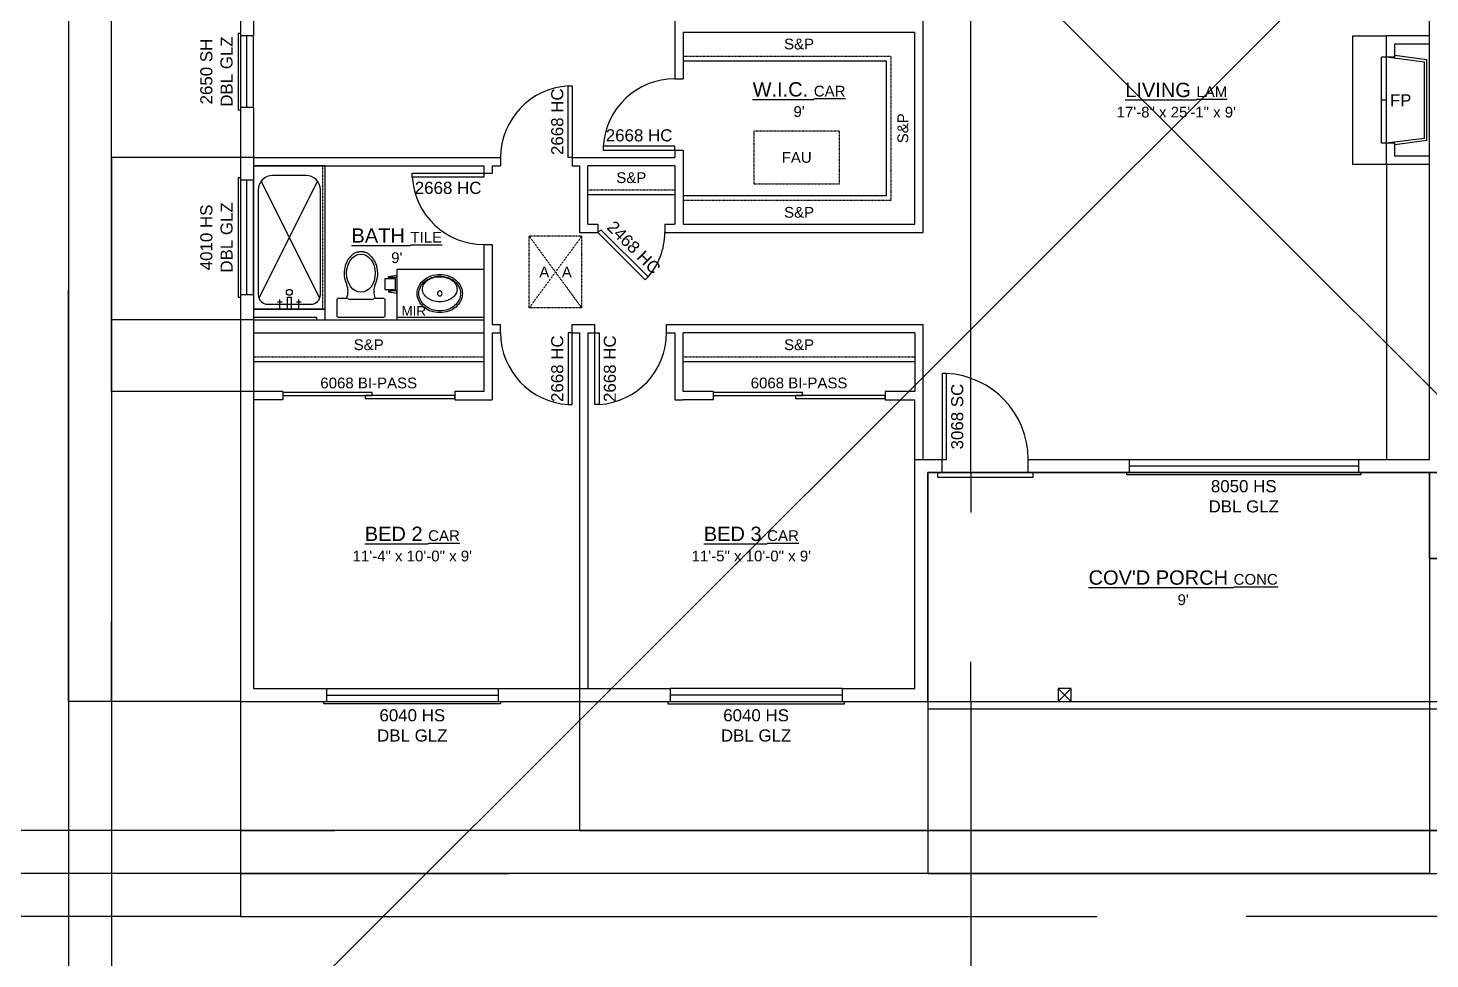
# Model space of a CAD drawing. Header units: inches. Extents: x -566 to 3217, y -8304 to 6564.
# Drawn here: x 121 to 708, y -2628 to -2238 of the extents above; entities that cross this region are included whole.
import ezdxf

# ---------------------------------------------------------------- set-up
doc = ezdxf.new("R2010")
doc.units = ezdxf.units.IN
doc.header["$MEASUREMENT"] = 0
doc.header["$PDMODE"] = 1
doc.header["$PDSIZE"] = -2
doc.linetypes.add('CENTER2', pattern=[0.027, 0.018, -0.003, 0.003, -0.003])
doc.linetypes.add('HIDDEN2', pattern=[0.0045, 0.003, -0.0015])
doc.layers.get('0').update_dxf_attribs({"lineweight": 25})
doc.layers.get('DEFPOINTS').update_dxf_attribs({"lineweight": 25})
for name, color, linetype, lineweight, true_color in [('1-AREA', 6, 'Continuous', 25, 0xff00ff), ('1-CAB', 40, 'Continuous', 25, 0xffbf00), ('1-DIM', 22, 'Continuous', 25, 0xcc3300), ('1-DOOR', 9, 'Continuous', 25, 0xc0c0c0), ('1-FAU', 1, 'Continuous', 25, 0xff0000), ('1-FIX', 1, 'Continuous', 25, 0xff0000), ('1-FIX-F', 1, 'Continuous', 25, 0xff0000), ('1-MISC', 40, 'Continuous', 25, 0xffbf00), ('1-SOFFIT', 9, 'HIDDEN2', 25, 0xc0c0c0), ('1-WALL', 3, 'Continuous', 25, 0x00ff00), ('1-WIN', 9, 'Continuous', 25, 0xc0c0c0)]:
    doc.layers.add(name, color=color, linetype=linetype, lineweight=lineweight, true_color=true_color)
doc.layers.add('1-RMNAME', color=7, linetype='Continuous', lineweight=25)
doc.layers.add('1-TEXT', color=7, linetype='Continuous', lineweight=25)
doc.styles.add('Arial', font='arial.ttf')
doc.dimstyles.new('ANNOT', dxfattribs={"dimtxt": 0.083333, "dimasz": 0.18, "dimexe": 5e-05, "dimexo": 3.125e-05, "dimgap": 4.5e-05, "dimtad": 1, "dimdec": 3, "dimdsep": 46, "dimlunit": 4, "dimtxsty": 'Arial', "dimblk": 'VW_SLASH', "dimblk1": 'VW_SLASH', "dimblk2": 'VW_SLASH', "dimcen": 0, "dimdle": 5e-05, "dimazin": 0, "dimtfac": 1, "dimtdec": 3, "dimtix": 1, "dimtmove": 0, "dimatfit": 0, "dimldrblk": 'VW_SLASH', "dimfxl": 1, "dimfrac": 2, "dimtolj": 1, "dimarcsym": 0})

# ---------------------------------------------------------------- blocks, each defined once
blk = doc.blocks.new('tp')
for p, q in [((3.5, 3.25), (0, 3.75)), ((0, 3.75), (0, 2.75)), ((0, 2.75), (3.5, 2.75)), ((2.25, 2.75), (3.25, 2.75)), ((3.25, 2.75), (2.25, 2.75)), ((2.25, 2.25), (2.25, 2.75)), ((3.25, 2.75), (3.25, 2.25)), ((3.5, 2.75), (3.5, 3.25)), ((0, -3.75), (0, -2.75)), ((0, -2.75), (3.5, -2.75)), ((3.5, -3.25), (0, -3.75)), ((2.25, -2.75), (2.25, -2.25)), ((3.25, -2.75), (2.25, -2.75)), ((3.25, -2.25), (3.25, -2.75)), ((3.5, -2.75), (3.5, -3.25))]:
    blk.add_line(p, q)
at = {"flags": 128}
blk.add_lwpolyline([(0.5, -2.25), (0.5, 2.25), (5, 2.25), (5, -2.25)], close=True, dxfattribs=at)
blk = doc.blocks.new('VW_SLASH')
at = {"color": 0, "linetype": 'ByBlock', "lineweight": -2, "transparency": 16777216}
blk.add_line((0.0003, 0), (-1, 0), dxfattribs=at)
at = {"color": 0, "linetype": 'Continuous', "lineweight": 5, "transparency": 16777216, "flags": 128}
blk.add_lwpolyline([(0.0001, 0.0001), (-0.0001, -0.0001)], dxfattribs=at)
blk = doc.blocks.new('*D217')
at = {"layer": '1-DIM', "color": 0, "lineweight": -2}
for p, q in [((138, -1752), (138, -1392)), ((210, -2112), (137.9, -2112)), ((138, -2112), (138, -2284.68)), ((138, -2520), (138, -2347.32)), ((210, -2520), (137.9, -2520)), ((138, -2880), (138, -3240))]:
    blk.add_line(p, q, dxfattribs=at)
at = {"layer": 'DEFPOINTS', "color": 0}
for p in [(210, -2112), (138, -2520), (210, -2520)]:
    blk.add_point(p, dxfattribs=at)
at = {"layer": '1-DIM', "color": 0, "lineweight": -2, "xscale": 360, "yscale": 360, "zscale": 360}
for p, rotation in [((138, -2112), 270), ((138, -2520), 90)]:
    blk.add_blockref('VW_SLASH', p, dxfattribs=dict(at, rotation=rotation))
at = {"layer": '1-DIM', "color": 0, "insert": (138, -2316), "char_height": 0.0833, "attachment_point": 5, "rotation": 90, "style": 'Arial'}
blk.add_mtext("\\A1;34'", dxfattribs=at)
blk = doc.blocks.new('*D218')
at = {"layer": '1-DIM', "color": 0, "lineweight": -2}
for p, q in [((210, -2520), (210, -2592.1)), ((498, -2520), (498, -2592.1)), ((-150, -2592), (-510, -2592)), ((210, -2592), (322.68, -2592)), ((498, -2592), (385.32, -2592)), ((858, -2592), (1218, -2592))]:
    blk.add_line(p, q, dxfattribs=at)
at = {"layer": 'DEFPOINTS', "color": 0}
for p in [(210, -2520), (498, -2520), (210, -2592)]:
    blk.add_point(p, dxfattribs=at)
at = {"layer": '1-DIM', "color": 0, "lineweight": -2, "xscale": 360, "yscale": 360, "zscale": 360}
blk.add_blockref('VW_SLASH', (210, -2592), dxfattribs=at)
at = {"layer": '1-DIM', "color": 0, "lineweight": -2, "xscale": 360, "yscale": 360, "zscale": 360, "rotation": 180}
blk.add_blockref('VW_SLASH', (498, -2592), dxfattribs=at)
at = {"layer": '1-DIM', "color": 0, "insert": (354, -2592), "char_height": 0.0833, "attachment_point": 5, "style": 'Arial'}
blk.add_mtext("\\A1;24'", dxfattribs=at)
blk = doc.blocks.new('*D224')
at = {"layer": '1-DIM', "color": 0, "lineweight": -2}
for p, q in [((708, -2460), (708, -2592.1)), ((498, -2520), (498, -2592.1)), ((138, -2592), (-222, -2592)), ((498, -2592), (571.61, -2592)), ((708, -2592), (634.39, -2592)), ((1068, -2592), (1428, -2592))]:
    blk.add_line(p, q, dxfattribs=at)
at = {"layer": 'DEFPOINTS', "color": 0}
for p in [(708, -2460), (498, -2520), (498, -2592)]:
    blk.add_point(p, dxfattribs=at)
at = {"layer": '1-DIM', "color": 0, "lineweight": -2, "xscale": 360, "yscale": 360, "zscale": 360}
blk.add_blockref('VW_SLASH', (498, -2592), dxfattribs=at)
at = {"layer": '1-DIM', "color": 0, "lineweight": -2, "xscale": 360, "yscale": 360, "zscale": 360, "rotation": 180}
blk.add_blockref('VW_SLASH', (708, -2592), dxfattribs=at)
at = {"layer": '1-DIM', "color": 0, "insert": (603, -2592), "char_height": 0.0833, "attachment_point": 5, "style": 'Arial'}
blk.add_mtext('\\A1;17\'-6"', dxfattribs=at)
blk = doc.blocks.new('*D225')
at = {"layer": '1-DIM', "color": 0, "lineweight": -2}
for p, q in [((708, -2460), (708, -2592.1)), ((990, -2460), (990, -2592.1)), ((348, -2592), (-12, -2592)), ((708, -2592), (817.61, -2592)), ((990, -2592), (880.39, -2592)), ((1350, -2592), (1710, -2592))]:
    blk.add_line(p, q, dxfattribs=at)
at = {"layer": 'DEFPOINTS', "color": 0}
for p in [(708, -2460), (990, -2460), (708, -2592)]:
    blk.add_point(p, dxfattribs=at)
at = {"layer": '1-DIM', "color": 0, "lineweight": -2, "xscale": 360, "yscale": 360, "zscale": 360}
blk.add_blockref('VW_SLASH', (708, -2592), dxfattribs=at)
at = {"layer": '1-DIM', "color": 0, "lineweight": -2, "xscale": 360, "yscale": 360, "zscale": 360, "rotation": 180}
blk.add_blockref('VW_SLASH', (990, -2592), dxfattribs=at)
at = {"layer": '1-DIM', "color": 0, "insert": (849, -2592), "char_height": 0.0833, "attachment_point": 5, "style": 'Arial'}
blk.add_mtext('\\A1;23\'-6"', dxfattribs=at)
blk = doc.blocks.new('*D226')
at = {"layer": '1-DIM', "color": 0, "lineweight": -2}
for p, q in [((990, -2460), (990, -2610.1)), ((210, -2520), (210, -2610.1)), ((-150, -2610), (-510, -2610)), ((210, -2610), (568.68, -2610)), ((990, -2610), (631.32, -2610)), ((1350, -2610), (1710, -2610))]:
    blk.add_line(p, q, dxfattribs=at)
at = {"layer": 'DEFPOINTS', "color": 0}
for p in [(990, -2460), (210, -2520), (990, -2610)]:
    blk.add_point(p, dxfattribs=at)
at = {"layer": '1-DIM', "color": 0, "lineweight": -2, "xscale": 360, "yscale": 360, "zscale": 360}
blk.add_blockref('VW_SLASH', (210, -2610), dxfattribs=at)
at = {"layer": '1-DIM', "color": 0, "lineweight": -2, "xscale": 360, "yscale": 360, "zscale": 360, "rotation": 180}
blk.add_blockref('VW_SLASH', (990, -2610), dxfattribs=at)
at = {"layer": '1-DIM', "color": 0, "insert": (600, -2610), "char_height": 0.0833, "attachment_point": 5, "style": 'Arial'}
blk.add_mtext("\\A1;65'", dxfattribs=at)
blk = doc.blocks.new('*D227')
at = {"layer": '1-DIM', "color": 0, "lineweight": -2}
for p, q in [((138, -1608), (138, -1248)), ((690, -1968), (137.9, -1968)), ((138, -1968), (138, -2016)), ((210, -2016), (137.9, -2016)), ((138, -2376), (138, -2736))]:
    blk.add_line(p, q, dxfattribs=at)
at = {"layer": 'DEFPOINTS', "color": 0}
for p in [(690, -1968), (138, -2016), (210, -2016)]:
    blk.add_point(p, dxfattribs=at)
at = {"layer": '1-DIM', "color": 0, "lineweight": -2, "xscale": 360, "yscale": 360, "zscale": 360}
for p, rotation in [((138, -1968), 270), ((138, -2016), 90)]:
    blk.add_blockref('VW_SLASH', p, dxfattribs=dict(at, rotation=rotation))
at = {"layer": '1-DIM', "color": 0, "insert": (138, -1992), "char_height": 0.0833, "attachment_point": 5, "rotation": 90, "style": 'Arial'}
blk.add_mtext("\\A1;4'", dxfattribs=at)
blk = doc.blocks.new('*D229')
at = {"layer": '1-DIM', "color": 0, "lineweight": -2}
for p, q in [((498, -2520), (498, -2574.1)), ((714, -2520), (714, -2574.1)), ((138, -2574), (-222, -2574)), ((498, -2574), (574.68, -2574)), ((714, -2574), (637.32, -2574)), ((1074, -2574), (1434, -2574))]:
    blk.add_line(p, q, dxfattribs=at)
at = {"layer": 'DEFPOINTS', "color": 0}
for p in [(498, -2520), (714, -2520), (498, -2574)]:
    blk.add_point(p, dxfattribs=at)
at = {"layer": '1-DIM', "color": 0, "lineweight": -2, "xscale": 360, "yscale": 360, "zscale": 360}
blk.add_blockref('VW_SLASH', (498, -2574), dxfattribs=at)
at = {"layer": '1-DIM', "color": 0, "lineweight": -2, "xscale": 360, "yscale": 360, "zscale": 360, "rotation": 180}
blk.add_blockref('VW_SLASH', (714, -2574), dxfattribs=at)
at = {"layer": '1-DIM', "color": 0, "insert": (606, -2574), "char_height": 0.0833, "attachment_point": 5, "style": 'Arial'}
blk.add_mtext("\\A1;18'", dxfattribs=at)
blk = doc.blocks.new('*D230')
at = {"layer": '1-DIM', "color": 0, "lineweight": -2}
for p, q in [((516, -2064), (516, -1704)), ((504, -2424), (516.1, -2424)), ((516, -2424), (516, -2440.71)), ((516, -2520), (516, -2503.29)), ((498, -2520), (516.1, -2520)), ((516, -2880), (516, -3240))]:
    blk.add_line(p, q, dxfattribs=at)
at = {"layer": 'DEFPOINTS', "color": 0}
for p in [(504, -2424), (498, -2520), (516, -2520)]:
    blk.add_point(p, dxfattribs=at)
at = {"layer": '1-DIM', "color": 0, "lineweight": -2, "xscale": 360, "yscale": 360, "zscale": 360}
for p, rotation in [((516, -2424), 270), ((516, -2520), 90)]:
    blk.add_blockref('VW_SLASH', p, dxfattribs=dict(at, rotation=rotation))
at = {"layer": '1-DIM', "color": 0, "insert": (516, -2472), "char_height": 0.0833, "attachment_point": 5, "rotation": 90, "style": 'Arial'}
blk.add_mtext("\\A1;8'", dxfattribs=at)
blk = doc.blocks.new('*D233')
at = {"layer": '1-DIM', "color": 0, "lineweight": -2}
for p, q in [((990, -2460), (990, -2574.1)), ((714, -2520), (714, -2574.1)), ((354, -2574), (-6, -2574)), ((714, -2574), (820.68, -2574)), ((990, -2574), (883.32, -2574)), ((1350, -2574), (1710, -2574))]:
    blk.add_line(p, q, dxfattribs=at)
at = {"layer": 'DEFPOINTS', "color": 0}
for p in [(990, -2460), (714, -2520), (714, -2574)]:
    blk.add_point(p, dxfattribs=at)
at = {"layer": '1-DIM', "color": 0, "lineweight": -2, "xscale": 360, "yscale": 360, "zscale": 360}
blk.add_blockref('VW_SLASH', (714, -2574), dxfattribs=at)
at = {"layer": '1-DIM', "color": 0, "lineweight": -2, "xscale": 360, "yscale": 360, "zscale": 360, "rotation": 180}
blk.add_blockref('VW_SLASH', (990, -2574), dxfattribs=at)
at = {"layer": '1-DIM', "color": 0, "insert": (852, -2574), "char_height": 0.0833, "attachment_point": 5, "style": 'Arial'}
blk.add_mtext("\\A1;23'", dxfattribs=at)
blk = doc.blocks.new('Group-102')
at = {"color": 1, "linetype": 'Continuous', "true_color": 0xff0000}
for p, q in [((-682.79, -1362.5), (-677.29, -1368)), ((-682.79, -1368), (-677.29, -1362.5))]:
    blk.add_line(p, q, dxfattribs=at)
at = {"color": 7, "linetype": 'Continuous', "flags": 128}
blk.add_lwpolyline([(-682.79, -1368), (-677.29, -1368), (-677.29, -1362.5), (-682.79, -1362.5)], close=True, dxfattribs=at)
blk = doc.blocks.new('*D239')
at = {"layer": '1-DIM', "color": 0, "lineweight": -2}
for p, q in [((138, -1656), (138, -1296)), ((210, -2016), (137.9, -2016)), ((138, -2016), (138, -2032.71)), ((138, -2112), (138, -2095.29)), ((210, -2112), (137.9, -2112)), ((138, -2472), (138, -2832))]:
    blk.add_line(p, q, dxfattribs=at)
at = {"layer": 'DEFPOINTS', "color": 0}
for p in [(138, -2016), (210, -2016), (210, -2112)]:
    blk.add_point(p, dxfattribs=at)
at = {"layer": '1-DIM', "color": 0, "lineweight": -2, "xscale": 360, "yscale": 360, "zscale": 360}
for p, rotation in [((138, -2016), 270), ((138, -2112), 90)]:
    blk.add_blockref('VW_SLASH', p, dxfattribs=dict(at, rotation=rotation))
at = {"layer": '1-DIM', "color": 0, "insert": (138, -2064), "char_height": 0.0833, "attachment_point": 5, "rotation": 90, "style": 'Arial'}
blk.add_mtext("\\A1;8'", dxfattribs=at)
blk = doc.blocks.new('*D241')
at = {"layer": '1-DIM', "color": 0, "lineweight": -2}
for p, q in [((156, -1752), (156, -1392)), ((210, -2112), (155.9, -2112)), ((156, -2112), (156, -2170.68)), ((156, -2292), (156, -2233.32)), ((215.5, -2292), (155.9, -2292)), ((156, -2652), (156, -3012))]:
    blk.add_line(p, q, dxfattribs=at)
at = {"layer": 'DEFPOINTS', "color": 0}
for p in [(156, -2112), (210, -2112), (215.5, -2292)]:
    blk.add_point(p, dxfattribs=at)
at = {"layer": '1-DIM', "color": 0, "lineweight": -2, "xscale": 360, "yscale": 360, "zscale": 360}
for p, rotation in [((156, -2112), 270), ((156, -2292), 90)]:
    blk.add_blockref('VW_SLASH', p, dxfattribs=dict(at, rotation=rotation))
at = {"layer": '1-DIM', "color": 0, "insert": (156, -2202), "char_height": 0.0833, "attachment_point": 5, "rotation": 90, "style": 'Arial'}
blk.add_mtext("\\A1;15'", dxfattribs=at)
blk = doc.blocks.new('*D242')
at = {"layer": '1-DIM', "color": 0, "lineweight": -2}
for p, q in [((156, -1932), (156, -1572)), ((215.5, -2292), (155.9, -2292)), ((156, -2292), (156, -2294.64)), ((215.5, -2360), (155.9, -2360)), ((156, -2360), (156, -2357.36)), ((156, -2720), (156, -3080))]:
    blk.add_line(p, q, dxfattribs=at)
at = {"layer": 'DEFPOINTS', "color": 0}
for p in [(156, -2292), (215.5, -2292), (215.5, -2360)]:
    blk.add_point(p, dxfattribs=at)
at = {"layer": '1-DIM', "color": 0, "lineweight": -2, "xscale": 360, "yscale": 360, "zscale": 360}
for p, rotation in [((156, -2292), 270), ((156, -2360), 90)]:
    blk.add_blockref('VW_SLASH', p, dxfattribs=dict(at, rotation=rotation))
at = {"layer": '1-DIM', "color": 0, "insert": (156, -2326), "char_height": 0.0833, "attachment_point": 5, "rotation": 90, "style": 'Arial'}
blk.add_mtext('\\A1;5\'-8"', dxfattribs=at)
blk = doc.blocks.new('*D243')
at = {"layer": '1-DIM', "color": 0, "lineweight": -2}
for p, q in [((156, -2000), (156, -1640)), ((215.5, -2360), (155.9, -2360)), ((156, -2390), (156, -2360)), ((215.5, -2390), (155.9, -2390)), ((156, -2750), (156, -3110))]:
    blk.add_line(p, q, dxfattribs=at)
at = {"layer": 'DEFPOINTS', "color": 0}
for p in [(156, -2360), (215.5, -2360), (215.5, -2390)]:
    blk.add_point(p, dxfattribs=at)
at = {"layer": '1-DIM', "color": 0, "lineweight": -2, "xscale": 360, "yscale": 360, "zscale": 360}
for p, rotation in [((156, -2360), 270), ((156, -2390), 90)]:
    blk.add_blockref('VW_SLASH', p, dxfattribs=dict(at, rotation=rotation))
at = {"layer": '1-DIM', "color": 0, "insert": (156, -2375), "char_height": 0.0833, "attachment_point": 5, "rotation": 90, "style": 'Arial'}
blk.add_mtext('\\A1;2\'-6"', dxfattribs=at)
blk = doc.blocks.new('*D244')
at = {"layer": '1-DIM', "color": 0, "lineweight": -2}
for p, q in [((156, -2030), (156, -1670)), ((215.5, -2390), (155.9, -2390)), ((156, -2390), (156, -2423.58)), ((156, -2520), (156, -2486.42)), ((210, -2520), (155.9, -2520)), ((156, -2880), (156, -3240))]:
    blk.add_line(p, q, dxfattribs=at)
at = {"layer": 'DEFPOINTS', "color": 0}
for p in [(156, -2390), (215.5, -2390), (210, -2520)]:
    blk.add_point(p, dxfattribs=at)
at = {"layer": '1-DIM', "color": 0, "lineweight": -2, "xscale": 360, "yscale": 360, "zscale": 360}
for p, rotation in [((156, -2390), 270), ((156, -2520), 89.99999999999999)]:
    blk.add_blockref('VW_SLASH', p, dxfattribs=dict(at, rotation=rotation))
at = {"layer": '1-DIM', "color": 0, "insert": (156, -2455), "char_height": 0.0833, "attachment_point": 5, "rotation": 90, "style": 'Arial'}
blk.add_mtext('\\A1;10\'-10"', dxfattribs=at)
blk = doc.blocks.new('Group-107')
blk.add_line((-792.79, -1239.75), (-789.79, -1239.75))
at = {"flags": 128}
for points in [[(-827.29, -1238.5), (-827.29, -1239.75), (-789.79, -1239.75), (-789.79, -1238.5)], [(-792.79, -1239.75), (-792.79, -1241), (-755.29, -1241), (-755.29, -1239.75)]]:
    blk.add_lwpolyline(points, close=True, dxfattribs=at)
blk = doc.blocks.new('Group-108')
at = {"flags": 128}
blk.add_lwpolyline([(-875.54, -1171.5), (-874.3, -1170.26), (-854.5, -1190.06), (-855.74, -1191.3), (-875.54, -1171.5)], dxfattribs=at)
at = {"color": 1, "linetype": 'Continuous', "true_color": 0xff0000}
blk.add_arc((-876.13, -1171.36), 28.59, 319.15016, 359.72156, dxfattribs=at)
blk = doc.blocks.new('Group-109')
at = {"layer": '1-CAB', "linetype": 'HIDDEN2'}
blk.add_line((-879.79, -1153.5), (-843.29, -1153.5), dxfattribs=at)
at = {"layer": '1-CAB', "linetype": 'Continuous'}
blk.add_line((-879.79, -1155.5), (-843.29, -1155.5), dxfattribs=at)
at = {"layer": '1-WALL'}
for p, q in [((-843.29, -1143.5), (-879.79, -1143.5)), ((-879.79, -1168), (-879.79, -1143.5)), ((-843.29, -1143.5), (-843.29, -1168)), ((-879.79, -1168), (-875.54, -1168)), ((-875.54, -1168), (-875.54, -1171.5)), ((-847.54, -1168), (-847.54, -1171.5)), ((-847.54, -1168), (-843.29, -1168)), ((-879.79, -1171.5), (-875.54, -1171.5)), ((-847.54, -1171.5), (-843.29, -1171.5))]:
    blk.add_line(p, q, dxfattribs=at)
at = {"layer": '1-DOOR'}
blk.add_blockref('Group-108', (0, 0), dxfattribs=at)
at = {"layer": '1-TEXT', "insert": (-861.54, -1148.49), "char_height": 4.5, "width": 16.6661, "attachment_point": 5, "line_spacing_factor": 1.004016, "style": 'Arial'}
blk.add_mtext('S&P', dxfattribs=at)
at = {"layer": '1-TEXT', "insert": (-860.51, -1177.69), "char_height": 5.063, "attachment_point": 5, "rotation": 315, "line_spacing_factor": 1.004016, "style": 'Arial'}
blk.add_mtext('2468 HC', dxfattribs=at)
blk = doc.blocks.new('Group-110')
blk.add_line((-973.04, -1239.75), (-970.04, -1239.75))
at = {"flags": 128}
for points in [[(-1007.54, -1238.5), (-1007.54, -1239.75), (-970.04, -1239.75), (-970.04, -1238.5)], [(-973.04, -1239.75), (-973.04, -1241), (-935.54, -1241), (-935.54, -1239.75)]]:
    blk.add_lwpolyline(points, close=True, dxfattribs=at)
blk = doc.blocks.new('Group-111')
at = {"flags": 128}
blk.add_lwpolyline([(-923.29, -1146.5), (-923.29, -1148.25), (-953.29, -1148.25), (-953.29, -1146.5), (-923.29, -1146.5)], dxfattribs=at)
at = {"color": 1, "linetype": 'Continuous', "true_color": 0xff0000}
blk.add_arc((-923.24, -1146.4), 30.1, 183.53114, 269.91048, dxfattribs=at)
blk = doc.blocks.new('Group-112')
at = {"flags": 128}
blk.add_lwpolyline([(-843.29, -1137), (-843.29, -1135.25), (-873.29, -1135.25), (-873.29, -1137), (-843.29, -1137)], dxfattribs=at)
at = {"color": 1, "linetype": 'Continuous', "true_color": 0xff0000}
blk.add_arc((-843.24, -1137.1), 30.1, 90.08952, 176.46886, dxfattribs=at)
blk = doc.blocks.new('Group-113')
at = {"flags": 128}
blk.add_lwpolyline([(-886.29, -1140), (-888.04, -1140), (-888.04, -1110), (-886.29, -1110), (-886.29, -1140)], dxfattribs=at)
at = {"color": 1, "linetype": 'Continuous', "true_color": 0xff0000}
blk.add_arc((-886.19, -1140.05), 30.1, 93.53114, 179.91048, dxfattribs=at)
blk = doc.blocks.new('Group-114')
at = {"flags": 128}
blk.add_lwpolyline([(-876.79, -1213.5), (-875.04, -1213.5), (-875.04, -1243.5), (-876.79, -1243.5), (-876.79, -1213.5)], dxfattribs=at)
at = {"color": 1, "linetype": 'Continuous', "true_color": 0xff0000}
blk.add_arc((-876.89, -1213.45), 30.1, 273.53114, 359.91048, dxfattribs=at)
blk = doc.blocks.new('Group-116')
at = {"flags": 128}
blk.add_lwpolyline([(-886.29, -1213.5), (-888.04, -1213.5), (-888.04, -1243.5), (-886.29, -1243.5), (-886.29, -1213.5)], dxfattribs=at)
at = {"color": 1, "linetype": 'Continuous', "true_color": 0xff0000}
blk.add_arc((-886.19, -1213.45), 30.1, 180.08952, 266.46886, dxfattribs=at)
blk = doc.blocks.new('Group-120')
at = {"flags": 128}
blk.add_lwpolyline([(-731.29, -1266.5), (-729.54, -1266.5), (-729.54, -1230.5), (-731.29, -1230.5), (-731.29, -1266.5)], dxfattribs=at)
at = {"color": 1, "linetype": 'Continuous', "true_color": 0xff0000}
blk.add_arc((-731.38, -1266.54), 36.08, 0.06076, 87.08523, dxfattribs=at)
blk = doc.blocks.new('Group-125')
at = {"color": 7, "linetype": 'Continuous'}
for p, q in [((-653.04, -1266.5), (-557.04, -1266.5)), ((-653.04, -1269.25), (-557.04, -1269.25))]:
    blk.add_line(p, q, dxfattribs=at)
at = {"color": 7, "linetype": 'Continuous', "flags": 128}
blk.add_lwpolyline([(-556.04, -1272), (-556.04, -1273), (-654.04, -1273), (-654.04, -1272)], dxfattribs=at)
at = {"layer": 'DEFPOINTS'}
blk.add_line((-557.04, -1272), (-557.04, -1272), dxfattribs=at)
blk = doc.blocks.new('Group-128')
at = {"color": 7, "linetype": 'Continuous'}
for p, q in [((-989.29, -1362.5), (-917.29, -1362.5)), ((-989.29, -1365.25), (-917.29, -1365.25))]:
    blk.add_line(p, q, dxfattribs=at)
at = {"color": 7, "linetype": 'Continuous', "flags": 128}
blk.add_lwpolyline([(-916.29, -1368), (-916.29, -1369), (-990.29, -1369), (-990.29, -1368)], dxfattribs=at)
at = {"layer": 'DEFPOINTS'}
blk.add_line((-917.29, -1368), (-917.29, -1368), dxfattribs=at)
blk = doc.blocks.new('Group-129')
at = {"color": 7, "linetype": 'Continuous'}
for p, q in [((-773.29, -1362.5), (-845.29, -1362.5)), ((-773.29, -1365.25), (-845.29, -1365.25))]:
    blk.add_line(p, q, dxfattribs=at)
at = {"color": 7, "linetype": 'Continuous', "flags": 128}
blk.add_lwpolyline([(-846.29, -1368), (-846.29, -1369), (-772.29, -1369), (-772.29, -1368)], dxfattribs=at)
at = {"layer": 'DEFPOINTS'}
blk.add_line((-845.29, -1368), (-845.29, -1368), dxfattribs=at)
blk = doc.blocks.new('Group-132')
at = {"color": 7, "linetype": 'Continuous'}
for p, q in [((-1022.54, -1119), (-1022.54, -1089)), ((-1019.79, -1119), (-1019.79, -1089))]:
    blk.add_line(p, q, dxfattribs=at)
at = {"color": 7, "linetype": 'Continuous', "flags": 128}
blk.add_lwpolyline([(-1025.29, -1088), (-1026.29, -1088), (-1026.29, -1120), (-1025.29, -1120)], dxfattribs=at)
at = {"layer": 'DEFPOINTS'}
blk.add_line((-1025.29, -1089), (-1025.29, -1089), dxfattribs=at)
blk = doc.blocks.new('*D272')
at = {"layer": '1-DIM', "color": 0, "lineweight": -2}
for p, q in [((352, -2514.5), (352, -2574.1)), ((498, -2520), (498, -2574.1)), ((-8, -2574), (-368, -2574)), ((352, -2574), (393.61, -2574)), ((498, -2574), (456.39, -2574)), ((858, -2574), (1218, -2574))]:
    blk.add_line(p, q, dxfattribs=at)
at = {"layer": 'DEFPOINTS', "color": 0}
for p in [(352, -2514.5), (498, -2520), (498, -2574)]:
    blk.add_point(p, dxfattribs=at)
at = {"layer": '1-DIM', "color": 0, "lineweight": -2, "xscale": 360, "yscale": 360, "zscale": 360}
blk.add_blockref('VW_SLASH', (352, -2574), dxfattribs=at)
at = {"layer": '1-DIM', "color": 0, "lineweight": -2, "xscale": 360, "yscale": 360, "zscale": 360, "rotation": 180}
blk.add_blockref('VW_SLASH', (498, -2574), dxfattribs=at)
at = {"layer": '1-DIM', "color": 0, "insert": (425, -2574), "char_height": 0.0833, "attachment_point": 5, "style": 'Arial'}
blk.add_mtext('\\A1;12\'-2"', dxfattribs=at)
blk = doc.blocks.new('*D273')
at = {"layer": '1-DIM', "color": 0, "lineweight": -2}
for p, q in [((352, -2514.5), (352, -2574.1)), ((210, -2520), (210, -2574.1)), ((-150, -2574), (-510, -2574)), ((210, -2574), (249.58, -2574)), ((352, -2574), (312.42, -2574)), ((712, -2574), (1072, -2574))]:
    blk.add_line(p, q, dxfattribs=at)
at = {"layer": 'DEFPOINTS', "color": 0}
for p in [(352, -2514.5), (210, -2520), (352, -2574)]:
    blk.add_point(p, dxfattribs=at)
at = {"layer": '1-DIM', "color": 0, "lineweight": -2, "xscale": 360, "yscale": 360, "zscale": 360}
blk.add_blockref('VW_SLASH', (210, -2574), dxfattribs=at)
at = {"layer": '1-DIM', "color": 0, "lineweight": -2, "xscale": 360, "yscale": 360, "zscale": 360, "rotation": 180}
blk.add_blockref('VW_SLASH', (352, -2574), dxfattribs=at)
at = {"layer": '1-DIM', "color": 0, "insert": (281, -2574), "char_height": 0.0833, "attachment_point": 5, "style": 'Arial'}
blk.add_mtext('\\A1;11\'-10"', dxfattribs=at)
blk = doc.blocks.new('Group-136')
at = {"color": 7, "linetype": 'Continuous'}
for p, q in [((-1022.54, -1197.5), (-1022.54, -1149.5)), ((-1019.79, -1197.5), (-1019.79, -1149.5))]:
    blk.add_line(p, q, dxfattribs=at)
at = {"color": 7, "linetype": 'Continuous', "flags": 128}
blk.add_lwpolyline([(-1025.29, -1148.5), (-1026.29, -1148.5), (-1026.29, -1198.5), (-1025.29, -1198.5)], dxfattribs=at)
at = {"layer": 'DEFPOINTS'}
blk.add_line((-1025.29, -1149.5), (-1025.29, -1149.5), dxfattribs=at)
blk = doc.blocks.new('FAU')
at = {"linetype": 'HIDDEN2', "flags": 128}
blk.add_lwpolyline([(0, -22), (36, -22), (36, 0), (0, 0)], close=True, dxfattribs=at)
at = {"color": 7, "insert": (18, -11), "char_height": 4.5, "attachment_point": 5, "line_spacing_factor": 0.25, "style": 'Arial'}
blk.add_mtext('FAU', dxfattribs=at)
blk = doc.blocks.new('AtticAccess')
at = {"linetype": 'HIDDEN2'}
for p, q in [((11, 15), (-11, 15)), ((-11, -15), (-11, 15)), ((11, -15), (-11, 15)), ((-11, -15), (11, 15)), ((11, -15), (11, 15)), ((11, -15), (-11, -15))]:
    blk.add_line(p, q, dxfattribs=at)
at = {"color": 7, "insert": (0, 0), "char_height": 4.5, "attachment_point": 5, "line_spacing_factor": 0.25, "style": 'Arial'}
blk.add_mtext('A   A', dxfattribs=at)
blk = doc.blocks.new('SINK_BATH_1')
at = {"flags": 128}
for points in [[(0, -18, 0.084101), (3.71, -17.37, 0.091322), (6.72, -15.66, 0.103814), (8.8, -12.99, 0.114782), (9.5, -10, 0.114782), (8.8, -7.01, 0.103814), (6.72, -4.34, 0.091322), (3.71, -2.63, 0.084101), (0, -2), (0, -2), (0, -2, 0.084101), (-3.71, -2.63, 0.091322), (-6.72, -4.34, 0.103814), (-8.8, -7.01, 0.114782), (-9.5, -10, 0.114782), (-8.8, -12.99, 0.103814), (-6.72, -15.66, 0.091322), (-3.71, -17.37, 0.084101)], [(0, -17.25), (0, -17.25, 0.084101), (3.46, -16.66, 0.091322), (6.23, -15.08, 0.103814), (8.13, -12.66, 0.114782), (8.75, -10, 0.114782), (8.13, -7.34, 0.103814), (6.23, -4.92, 0.091322), (3.46, -3.34, 0.084101), (0, -2.75), (0, -2.75, 0.084101), (-3.46, -3.34, 0.091322), (-6.23, -4.92, 0.103814), (-8.13, -7.34, 0.114782), (-8.75, -10, 0.114782), (-8.13, -12.66, 0.103814), (-6.23, -15.08, 0.091322), (-3.46, -16.66, 0.084101), (0, -17.25)], [(0, -13.44, 0.073018), (2.87, -13.02, 0.084057), (5.13, -11.9, 0.106512), (6.74, -10.1, 0.130573), (7.25, -8.19, 0.130573), (6.74, -6.27, 0.106512), (5.13, -4.47, 0.084057), (2.87, -3.36, 0.073018), (0, -2.94), (0, -2.94, 0.073018), (-2.87, -3.36, 0.084057), (-5.13, -4.47, 0.106512), (-6.74, -6.27, 0.130573), (-7.25, -8.19, 0.130573), (-6.74, -10.1, 0.106512), (-5.13, -11.9, 0.084057), (-2.87, -13.02, 0.073018)]]:
    blk.add_lwpolyline(points, format="xyb", close=True, dxfattribs=at)
blk.add_circle((0, -10), 1)
blk = doc.blocks.new('Group-421')
for p, q in [((-980.02, -1199.21), (-980.73, -1199)), ((-970.27, -1199.5), (-979.31, -1199.5)), ((-968.85, -1199), (-969.56, -1199.21))]:
    blk.add_line(p, q)
at = {"flags": 128}
blk.add_lwpolyline([(-968.85, -1199), (-965.29, -1199, -0.414214), (-964.79, -1199.5), (-964.79, -1206.5, -0.414214), (-965.29, -1207), (-984.29, -1207, -0.414214), (-984.79, -1206.5), (-984.79, -1199.5, -0.414214), (-984.29, -1199), (-980.73, -1199)], format="xyb", dxfattribs=at)
for centre, radius, start, end in [((-988.47, -1196.13), 8.26, 339.69023, 20.30977), ((-961.11, -1196.13), 8.26, 159.69023, 200.30977), ((-979.31, -1198.5), 1, 225, 270), ((-970.27, -1198.5), 1, 270, 315)]:
    blk.add_arc(centre, radius, start, end)
blk.add_ellipse((-974.79, -1188.5), major_axis=(0, -8), ratio=0.75)
blk.add_open_spline([(-968.85, -1193.27), (-968.45, -1192.43), (-967.55, -1189.22), (-968.39, -1183.94), (-971.43, -1180.22), (-974.03, -1179.5), (-975.56, -1179.5), (-978.15, -1180.22), (-981.19, -1183.94), (-982.03, -1189.22), (-981.13, -1192.43), (-980.73, -1193.27)], degree=2)
blk = doc.blocks.new('Group-422')
at = {"linetype": 'CENTER2'}
blk.add_line((-990.79, -1203.5), (-990.79, -1143.5), dxfattribs=at)
for p, q in [((-992.99, -1149.9), (-1017.52, -1198.95)), ((-992.06, -1198.95), (-1016.59, -1149.9)), ((-1009.79, -1200.5), (-1007.79, -1200.5)), ((-1008.79, -1203.5), (-1008.79, -1199.5)), ((-1001.79, -1200.5), (-999.79, -1200.5)), ((-1000.79, -1203.5), (-1000.79, -1199.5))]:
    blk.add_line(p, q)
at = {"flags": 128}
for points in [[(-1019.79, -1203.5), (-989.79, -1203.5), (-989.79, -1143.5), (-1019.79, -1143.5)], [(-1005.54, -1203.5), (-1005.54, -1198.5), (-1004.04, -1198.5), (-1004.04, -1203.5)]]:
    blk.add_lwpolyline(points, close=True, dxfattribs=at)
blk.add_lwpolyline([(-1011.79, -1147.5, 0.414214), (-1017.79, -1153.5), (-1017.79, -1197.5, 0.414214), (-1013.79, -1201.5), (-995.79, -1201.5, 0.414214), (-991.79, -1197.5), (-991.79, -1153.5, 0.414214), (-997.79, -1147.5)], format="xyb", close=True, dxfattribs=at)
at = {"linetype": 'Continuous'}
blk.add_circle((-1004.79, -1196.5), 1.25, dxfattribs=at)

msp = doc.modelspace()

# ---------------------------------------------------------------- linework, layer by layer
at = {"layer": '1-AREA', "flags": 128}
for points in [[(990, -2207.5), (990, -1968), (690, -1968), (690, -2112), (210, -2112), (210, -2520), (498, -2520), (498, -2424), (713.5, -2424), (713.5, -2207.5)], [(990, -2460), (990, -2207.5), (713.5, -2207.5), (713.5, -2424), (708, -2424), (708, -2460)], [(498, -2520), (714, -2520), (714, -2460), (708, -2460), (708, -2424), (498, -2424)]]:
    msp.add_lwpolyline(points, close=True, dxfattribs=at)
at = {"layer": '1-CAB', "linetype": 'HIDDEN2'}
for p, q in [((395.5, -2249.5), (482.5, -2249.5)), ((482.5, -2249.5), (482.5, -2310)), ((482.5, -2310), (395.5, -2310)), ((215.5, -2375.5), (312, -2375.5)), ((395.5, -2375.5), (492.5, -2375.5))]:
    msp.add_line(p, q, dxfattribs=at)
at = {"layer": '1-CAB', "linetype": 'Continuous'}
for p, q in [((395.5, -2251.5), (480.5, -2251.5)), ((480.5, -2251.5), (480.5, -2308)), ((480.5, -2308), (395.5, -2308)), ((215.5, -2377.5), (312, -2377.5)), ((395.5, -2377.5), (492.5, -2377.5))]:
    msp.add_line(p, q, dxfattribs=at)
at = {"layer": '1-CAB'}
for p, q in [((690, -2295), (690, -2418.5)), ((312, -2339), (275.5, -2339)), ((275.5, -2339), (275.5, -2360)), ((312, -2359), (275.5, -2359))]:
    msp.add_line(p, q, dxfattribs=at)
at = {"layer": '1-DOOR', "flags": 128}
msp.add_lwpolyline([(502, -2424), (502, -2426), (542, -2426), (542, -2424)], dxfattribs=at)
at = {"layer": '1-FIX-F', "transparency": 33554664}
for p, q in [((688, -2286), (688, -2250)), ((690, -2250), (688, -2250)), ((706, -2252), (690, -2250)), ((690, -2286), (690, -2250)), ((707, -2251.09), (693.5, -2249.31)), ((706, -2284), (706, -2252)), ((707, -2284.91), (707, -2251.09)), ((690, -2268), (688, -2268)), ((706, -2284), (690, -2286)), ((690, -2286), (688, -2286)), ((707, -2284.91), (693.5, -2286.69))]:
    msp.add_line(p, q, dxfattribs=at)
at = {"layer": '1-MISC', "transparency": 33554664, "flags": 128}
msp.add_lwpolyline([(690, -2295), (676, -2295), (676, -2241), (690, -2241)], dxfattribs=at)
at = {"layer": '1-MISC', "flags": 128}
msp.add_lwpolyline([(498, -2520), (498, -2523), (717, -2523), (717, -2460)], dxfattribs=at)
at = {"layer": '1-SOFFIT', "flags": 128}
msp.add_lwpolyline([(498, -2520), (714, -2520), (714, -2460)], dxfattribs=at)
at = {"layer": '1-WALL'}
for p, q in [((496, -2323.5), (496, -2117.5)), ((210, -2169), (210, -2241)), ((215.5, -2169), (215.5, -2241)), ((392, -2180.5), (392, -2259)), ((708, -2418.5), (708, -2202)), ((215.5, -2241), (210, -2241)), ((395.5, -2239.5), (395.5, -2259)), ((395.5, -2239.5), (492.5, -2239.5)), ((492.5, -2320), (492.5, -2239.5)), ((690, -2250), (690, -2241)), ((708, -2241), (690, -2241)), ((693.5, -2250), (693.5, -2244.5)), ((708, -2244.5), (693.5, -2244.5)), ((392, -2259), (395.5, -2259)), ((210, -2271), (210, -2301.5)), ((215.5, -2271), (210, -2271)), ((215.5, -2271), (215.5, -2301.5)), ((392, -2289), (392, -2292)), ((392, -2289), (395.5, -2289)), ((395.5, -2289), (395.5, -2320)), ((690, -2295), (690, -2286)), ((693.5, -2291.5), (693.5, -2286)), ((215.5, -2292), (319, -2292)), ((215.5, -2295.5), (312, -2295.5)), ((312, -2295.5), (312, -2298.5)), ((315.5, -2295.5), (315.5, -2298.5)), ((315.5, -2295.5), (319, -2295.5)), ((319, -2292), (319, -2295.5)), ((349, -2292), (392, -2292)), ((349, -2292), (349, -2295.5)), ((349, -2295.5), (352, -2295.5)), ((352, -2295.5), (352, -2323.5)), ((708, -2295), (690, -2295)), ((708, -2291.5), (693.5, -2291.5)), ((215.5, -2301.5), (210, -2301.5)), ((312, -2298.5), (315.5, -2298.5)), ((352, -2323.5), (355.5, -2323.5)), ((392, -2323.5), (496, -2323.5)), ((395.5, -2320), (492.5, -2320)), ((312, -2328.5), (312, -2390)), ((312, -2328.5), (315.5, -2328.5)), ((315.5, -2328.5), (315.5, -2362)), ((210, -2349.5), (210, -2520)), ((215.5, -2349.5), (210, -2349.5)), ((215.5, -2349.5), (215.5, -2514.5)), ((245.5, -2355.5), (215.5, -2355.5)), ((242, -2359), (215.5, -2359)), ((215.5, -2360), (312, -2360)), ((242, -2360), (242, -2359)), ((245.5, -2360), (245.5, -2355.5)), ((215.5, -2365.5), (312, -2365.5)), ((315.5, -2362), (319, -2362)), ((315.5, -2365.5), (319, -2365.5)), ((315.5, -2365.5), (315.5, -2393.5)), ((319, -2365.5), (319, -2362)), ((349, -2362), (358.5, -2362)), ((349, -2365.5), (349, -2362)), ((349, -2365.5), (352, -2365.5)), ((352, -2365.5), (352, -2514.5)), ((355.5, -2365.5), (355.5, -2514.5)), ((355.5, -2365.5), (358.5, -2365.5)), ((358.5, -2365.5), (358.5, -2362)), ((388.5, -2362), (496, -2362)), ((388.5, -2365.5), (388.5, -2362)), ((388.5, -2365.5), (392, -2365.5)), ((392, -2365.5), (392, -2393.5)), ((492.5, -2365.5), (395.5, -2365.5)), ((395.5, -2390), (395.5, -2365.5)), ((492.5, -2365.5), (492.5, -2390)), ((496, -2418.5), (496, -2362)), ((227.75, -2390), (215.5, -2390)), ((227.75, -2393.5), (215.5, -2393.5)), ((227.75, -2390), (227.75, -2393.5)), ((312, -2390), (299.75, -2390)), ((299.75, -2390), (299.75, -2393.5)), ((299.75, -2393.5), (315.5, -2393.5)), ((392, -2393.5), (395.5, -2393.5)), ((408, -2390), (395.5, -2390)), ((408, -2393.5), (395.5, -2393.5)), ((408, -2390), (408, -2393.5)), ((492.5, -2390), (480, -2390)), ((480, -2390), (480, -2393.5)), ((480, -2393.5), (492.5, -2393.5)), ((492.5, -2418.5), (492.5, -2393.5)), ((492.5, -2514.5), (492.5, -2418.5)), ((492.5, -2418.5), (504, -2418.5)), ((504, -2424), (504, -2418.5)), ((540, -2418.5), (582.25, -2418.5)), ((540, -2424), (540, -2418.5)), ((582.25, -2418.5), (582.25, -2424)), ((678.25, -2418.5), (708, -2418.5)), ((678.25, -2418.5), (678.25, -2424)), ((498, -2520), (498, -2424)), ((498, -2424), (504, -2424)), ((540, -2424), (582.25, -2424)), ((678.25, -2424), (708, -2424)), ((708, -2460), (708, -2424)), ((753, -2460), (708, -2460)), ((215.5, -2514.5), (246, -2514.5)), ((246, -2514.5), (246, -2520)), ((318, -2514.5), (390, -2514.5)), ((318, -2514.5), (318, -2520)), ((390, -2514.5), (390, -2520)), ((462, -2514.5), (492.5, -2514.5)), ((462, -2514.5), (462, -2520)), ((210, -2520), (246, -2520)), ((318, -2520), (390, -2520)), ((462, -2520), (498, -2520))]:
    msp.add_line(p, q, dxfattribs=at)
at = {"layer": '1-WALL', "transparency": 33554664}
for p, q in [((693.5, -2250), (690, -2250)), ((693.5, -2286), (690, -2286))]:
    msp.add_line(p, q, dxfattribs=at)
at = {"layer": 'DEFPOINTS', "color": 6, "true_color": 0xff00ff}
for p, q in [((0, -1680), (1200, -2880)), ((1200, -1680), (0, -2880))]:
    msp.add_line(p, q, dxfattribs=at)

# ---------------------------------------------------------------- block references
at = {"layer": '1-DOOR'}
for name in ['Group-112', 'Group-113', 'Group-111', 'Group-116', 'Group-114', 'Group-120', 'Group-110', 'Group-107']:
    msp.add_blockref(name, (1235.29, -1152), dxfattribs=at)
at = {"layer": '1-FAU'}
for name, p in [('FAU', (425, -2281)), ('AtticAccess', (342, -2340))]:
    msp.add_blockref(name, p, dxfattribs=at)
at = {"layer": '1-FIX'}
for name in ['Group-422', 'Group-421']:
    msp.add_blockref(name, (1235.29, -1152), dxfattribs=at)
at = {"layer": '1-FIX', "xscale": -1}
for name, p in [('tp', (275.5, -2345.08)), ('SINK_BATH_1', (293.5, -2339))]:
    msp.add_blockref(name, p, dxfattribs=at)
at = {"layer": '1-WALL'}
for name in ['Group-109', 'Group-102']:
    msp.add_blockref(name, (1235.29, -1152), dxfattribs=at)
at = {"layer": '1-WIN'}
for name in ['Group-132', 'Group-136', 'Group-125', 'Group-128', 'Group-129']:
    msp.add_blockref(name, (1235.29, -1152), dxfattribs=at)

# ---------------------------------------------------------------- texts
at = {"layer": '1-RMNAME', "char_height": 6, "attachment_point": 5, "line_spacing_factor": 1.004016, "style": 'Arial'}
for s, insert in [("{\\LW.I.C. }{\\H0.75x;\\LCAR}{\\H1x;\\L\\P}{\\H0.75x;\\l9'}", (444, -2267.75)), ('{\\LLIVING }{\\H0.75x;\\LLAM}{\\H1x;\\L\\P}{\\H0.75x;\\l17\'-8" x 25\'-1" x 9\'}', (602, -2268)), ("{\\LBATH }{\\H0.75x;\\LTILE}{\\H1x;\\L\\P}{\\H0.75x;\\l9'}", (275.5, -2329)), ('{\\LBED 2 }{\\H0.75x;\\LCAR}{\\H1x;\\L\\P}{\\H0.75x;\\l11\'-4" x 10\'-0" x 9\'}', (282, -2454)), ('{\\LBED 3 }{\\H0.75x;\\LCAR}{\\H1x;\\L\\P}{\\H0.75x;\\l11\'-5" x 10\'-0" x 9\'}', (424, -2454)), ("{\\LCOV'D PORCH }{\\H0.75x;\\LCONC}{\\H1x;\\L\\P}{\\H0.75x;\\l9'}", (604.89, -2472.32))]:
    msp.add_mtext(s, dxfattribs=dict(at, insert=insert))
at = {"layer": '1-TEXT', "char_height": 5.063, "attachment_point": 5, "rotation": 90, "line_spacing_factor": 1.004016, "style": 'Arial'}
for s, insert in [('2650 SH\\PDBL GLZ', (200, -2256)), ('2668 HC', (342.75, -2277)), ('4010 HS\\PDBL GLZ', (200, -2325.5)), ('2668 HC', (342.75, -2380.5)), ('2668 HC', (364.75, -2380.5)), ('3068 SC', (510.28, -2400.57))]:
    msp.add_mtext(s, dxfattribs=dict(at, insert=insert))
at = {"layer": '1-TEXT', "char_height": 4.5, "attachment_point": 5, "line_spacing_factor": 1.004016, "style": 'Arial'}
for s, insert, width in [('S&P', (444, -2244.49), 16.6661), ('S&P', (444, -2315.01), 16.6661), ('S&P', (263.75, -2370.49), 16.6661), ('S&P', (444, -2370.49), 16.6661), ('6068 BI-PASS', (263.75, -2386.52), 61.625), ('6068 BI-PASS', (444, -2386.52), 61.625)]:
    msp.add_mtext(s, dxfattribs=dict(at, insert=insert, width=width))
at = {"layer": '1-TEXT', "attachment_point": 5, "line_spacing_factor": 1.004016, "style": 'Arial'}
for s, insert, char_height in [('FP', (696, -2268), 5), ('2668 HC', (377, -2282.75), 5.063), ('2668 HC', (297, -2304.75), 5.063), ('MIR', (282.62, -2356.29), 4), ('8050 HS\\PDBL GLZ', (630.25, -2434), 5.063), ('6040 HS\\PDBL GLZ', (282, -2530), 5.063), ('6040 HS\\PDBL GLZ', (426, -2530), 5.063)]:
    msp.add_mtext(s, dxfattribs=dict(at, insert=insert, char_height=char_height))
at = {"layer": '1-TEXT', "insert": (487.51, -2279.75), "char_height": 4.5, "width": 16.6661, "attachment_point": 5, "rotation": 90, "line_spacing_factor": 1.004016, "style": 'Arial'}
msp.add_mtext('S&P', dxfattribs=at)

# ---------------------------------------------------------------- dimensions: what is measured, and where the dimension line sits
at = {"layer": '1-DIM'}
for base, p1, p2, picture, middle in [((138, -2016), (690, -1968), (210, -2016), '*D227', (138, -1992)), ((138, -2016), (210, -2112), (210, -2016), '*D239', (138, -2064)), ((138, -2520), (210, -2112), (210, -2520), '*D217', (138, -2316)), ((156, -2112), (215.5, -2292), (210, -2112), '*D241', (156, -2202)), ((156, -2292), (215.5, -2360), (215.5, -2292), '*D242', (156, -2326)), ((156, -2360), (215.5, -2390), (215.5, -2360), '*D243', (156, -2375)), ((156, -2390), (210, -2520), (215.5, -2390), '*D244', (156, -2455)), ((516, -2520), (504, -2424), (498, -2520), '*D230', (516, -2472))]:
    dim = msp.add_linear_dim(base=base, p1=p1, p2=p2, angle=270, dimstyle='ANNOT', override={"dimtxt": 0.083333, "dimasz": 360, "dimexe": 0.1, "dimgap": 31.25, "dimtad": 0, "dimdec": 0, "dimpost": '<>', "dimtxsty": 'Arial', "dimdle": 0.1}, dxfattribs=at)
    dim.commit()
    dim.dimension.update_dxf_attribs({"geometry": picture, "text_midpoint": middle})
for base, p1, p2, picture, middle in [((990, -2610), (210, -2520), (990, -2460), '*D226', (600, -2610)), ((498, -2592), (708, -2460), (498, -2520), '*D224', (603, -2592)), ((708, -2592), (990, -2460), (708, -2460), '*D225', (849, -2592)), ((714, -2574), (990, -2460), (714, -2520), '*D233', (852, -2574)), ((352, -2574), (210, -2520), (352, -2514.5), '*D273', (281, -2574)), ((498, -2574), (352, -2514.5), (498, -2520), '*D272', (425, -2574)), ((210, -2592), (498, -2520), (210, -2520), '*D218', (354, -2592)), ((498, -2574), (714, -2520), (498, -2520), '*D229', (606, -2574))]:
    dim = msp.add_linear_dim(base=base, p1=p1, p2=p2, dimstyle='ANNOT', override={"dimtxt": 0.083333, "dimasz": 360, "dimexe": 0.1, "dimgap": 31.25, "dimtad": 0, "dimdec": 0, "dimpost": '<>', "dimtxsty": 'Arial', "dimdle": 0.1}, dxfattribs=at)
    dim.commit()
    dim.dimension.update_dxf_attribs({"geometry": picture, "text_midpoint": middle})

doc.saveas('drawing.dxf')
